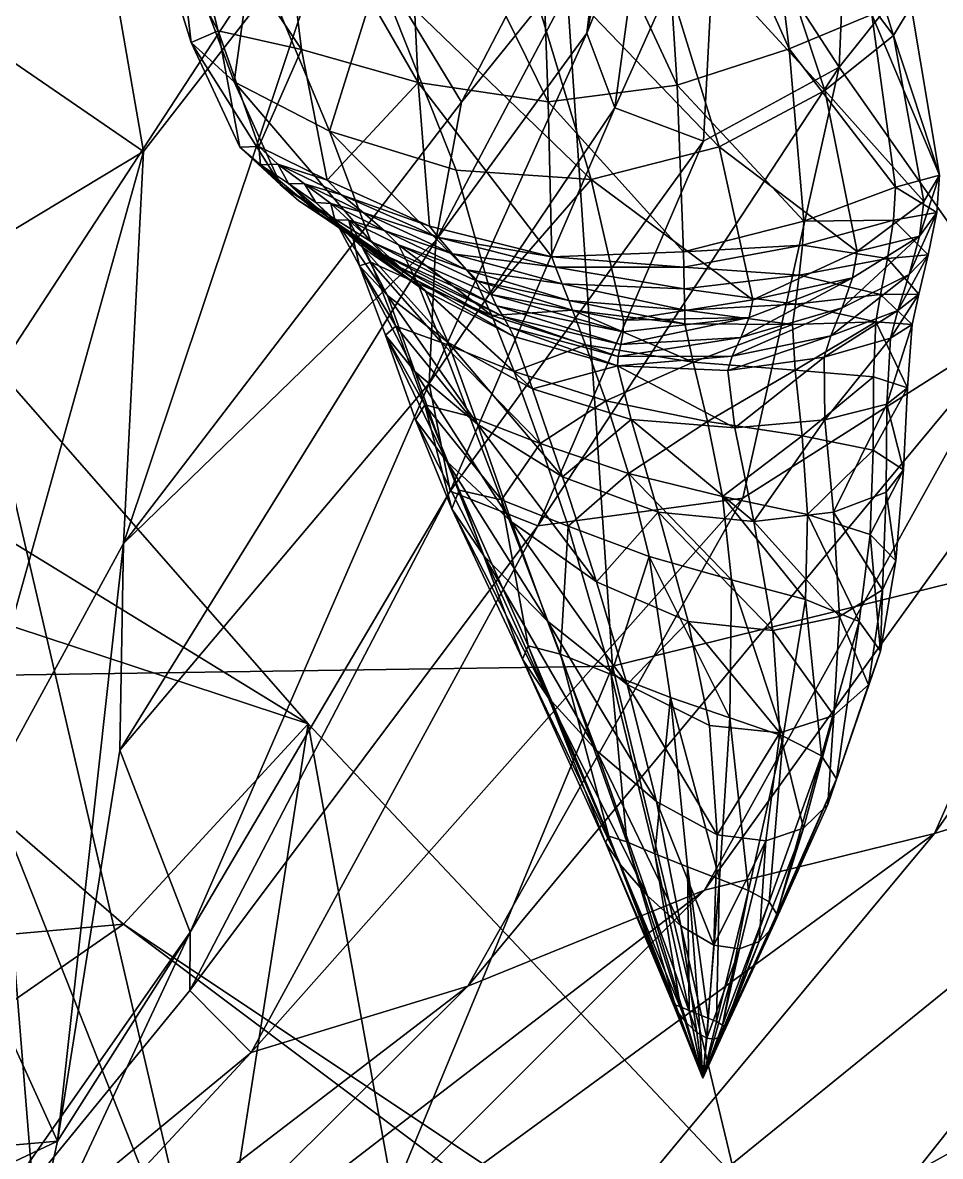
# Model space of a CAD drawing. Extents: x -0.66 to 0.66, y -2.3 to 3.93.
# Drawn here: x -0.4098 to -0.2976, y -0.1401 to -0.0014 of the extents above; entities that cross this region are included whole.
import ezdxf

# ---------------------------------------------------------------- set-up
doc = ezdxf.new("R2010")
doc.units = 0
doc.layers.add('PARASAUR$LWO', color=1, linetype='CONTINUOUS')

msp = doc.modelspace()

# ---------------------------------------------------------------- linework, layer by layer
at = {"layer": 'PARASAUR$LWO'}
for points in [[(-0.34688, 0.05696, 2.26482), (-0.41624, 0.07194, 2.16553), (-0.43738, -0.08158, 2.16284)], [(-0.23697, 0.06787, 2.37044), (-0.34688, 0.05696, 2.26482), (-0.23331, -0.05453, 2.43249)], [(-0.33768, -0.08015, 2.31473), (-0.34688, 0.05696, 2.26482), (-0.43738, -0.08158, 2.16284)], [(-0.33768, -0.08015, 2.31473), (-0.23331, -0.05453, 2.43249), (-0.34688, 0.05696, 2.26482)], [(-0.32089, 0.03525, 0.04125), (-0.31607, -0.00464, 0.03429), (-0.33241, 0.03191, 0.02408)], [(-0.31607, -0.00464, 0.03429), (-0.32089, 0.03525, 0.04125), (-0.30596, -0.00043, 0.05846)], [(-0.30994, -0.00687, 1.0595), (-0.30823, 0.03331, 1.056), (-0.27606, 0.03558, 1.10563)], [(-0.27606, 0.03558, 1.10563), (-0.28796, -0.03812, 1.13058), (-0.30994, -0.00687, 1.0595)], [(-0.43135, 0.00776, 0.72146), (-0.4038, 0.03337, 0.73694), (-0.39502, -0.01718, 0.84418)], [(-0.39502, -0.01718, 0.84418), (-0.4038, 0.03337, 0.73694), (-0.37113, 0.0136, 0.85646)], [(-0.30823, 0.03331, 1.056), (-0.30994, -0.00687, 1.0595), (-0.32485, 0.01608, 1.01638)], [(-0.33241, 0.03191, 0.02408), (-0.32978, -0.00909, 0.01697), (-0.34692, 0.02784, 0.01541)], [(-0.32978, -0.00909, 0.01697), (-0.33241, 0.03191, 0.02408), (-0.31607, -0.00464, 0.03429)], [(-0.31344, 0.02926, 0.11643), (-0.32229, 0.02248, 0.13748), (-0.3033, -0.00301, 0.11182)], [(-0.3033, -0.00301, 0.11182), (-0.30115, 0.0006, 0.08614), (-0.31344, 0.02926, 0.11643)], [(-0.34692, 0.02784, 0.01541), (-0.34556, -0.01109, 0.00976), (-0.36308, 0.02454, 0.019)], [(-0.34556, -0.01109, 0.00976), (-0.34692, 0.02784, 0.01541), (-0.32978, -0.00909, 0.01697)], [(-0.35615, -0.01114, 0.92266), (-0.37113, 0.0136, 0.85646), (-0.33675, 0.02622, 0.91174)], [(-0.35615, -0.01114, 0.92266), (-0.33675, 0.02622, 0.91174), (-0.33931, 0.00972, 0.94498)], [(-0.34083, -0.00272, 0.97297), (-0.33497, 0.02497, 0.96631), (-0.33376, 0.01489, 0.98886)], [(-0.34083, -0.00272, 0.97297), (-0.33931, 0.00972, 0.94498), (-0.33497, 0.02497, 0.96631)], [(-0.36308, 0.02454, 0.019), (-0.36145, -0.00874, 0.01478), (-0.37895, 0.02158, 0.03285)], [(-0.36145, -0.00874, 0.01478), (-0.36308, 0.02454, 0.019), (-0.34556, -0.01109, 0.00976)], [(-0.32229, 0.02248, 0.13748), (-0.33435, 0.01498, 0.15162), (-0.31169, -0.00974, 0.13352)], [(-0.31169, -0.00974, 0.13352), (-0.3033, -0.00301, 0.11182), (-0.32229, 0.02248, 0.13748)], [(-0.37895, 0.02158, 0.03285), (-0.37569, -0.00472, 0.02983), (-0.39117, 0.01843, 0.05312)], [(-0.37569, -0.00472, 0.02983), (-0.37895, 0.02158, 0.03285), (-0.36145, -0.00874, 0.01478)], [(-0.39117, 0.01843, 0.05312), (-0.38592, -0.00243, 0.05211), (-0.39499, 0.01473, 0.0791)], [(-0.38592, -0.00243, 0.05211), (-0.39117, 0.01843, 0.05312), (-0.37569, -0.00472, 0.02983)], [(-0.32655, -0.0159, 1.02094), (-0.33739, -0.01183, 0.99975), (-0.32485, 0.01608, 1.01638)], [(-0.33739, -0.01183, 0.99975), (-0.33376, 0.01489, 0.98886), (-0.32485, 0.01608, 1.01638)], [(-0.32655, -0.0159, 1.02094), (-0.32485, 0.01608, 1.01638), (-0.30994, -0.00687, 1.0595)], [(-0.3892, -0.00385, 0.07899), (-0.39499, 0.01473, 0.0791), (-0.38592, -0.00243, 0.05211)], [(-0.39078, 0.00975, 0.10448), (-0.39499, 0.01473, 0.0791), (-0.3892, -0.00385, 0.07899)], [(-0.33435, 0.01498, 0.15162), (-0.34919, 0.00898, 0.15598), (-0.32462, -0.01663, 0.14824)], [(-0.33739, -0.01183, 0.99975), (-0.34083, -0.00272, 0.97297), (-0.33376, 0.01489, 0.98886)], [(-0.32462, -0.01663, 0.14824), (-0.31169, -0.00974, 0.13352), (-0.33435, 0.01498, 0.15162)], [(-0.35615, -0.01114, 0.92266), (-0.39748, -0.06514, 0.91293), (-0.37113, 0.0136, 0.85646)], [(-0.39502, -0.01718, 0.84418), (-0.37113, 0.0136, 0.85646), (-0.39748, -0.06514, 0.91293)], [(-0.38396, -0.00867, 0.10555), (-0.39078, 0.00975, 0.10448), (-0.3892, -0.00385, 0.07899)], [(-0.38165, 0.00777, 0.12853), (-0.39078, 0.00975, 0.10448), (-0.38396, -0.00867, 0.10555)], [(-0.35926, -0.02808, 0.95427), (-0.33931, 0.00972, 0.94498), (-0.34083, -0.00272, 0.97297)], [(-0.35926, -0.02808, 0.95427), (-0.35615, -0.01114, 0.92266), (-0.33931, 0.00972, 0.94498)], [(-0.34919, 0.00898, 0.15598), (-0.36629, 0.00451, 0.14655), (-0.3403, -0.02059, 0.15309)], [(-0.3403, -0.02059, 0.15309), (-0.32462, -0.01663, 0.14824), (-0.34919, 0.00898, 0.15598)], [(-0.43835, -0.04329, 0.83996), (-0.43135, 0.00776, 0.72146), (-0.39502, -0.01718, 0.84418)], [(-0.37228, -0.01471, 0.12912), (-0.38165, 0.00777, 0.12853), (-0.38396, -0.00867, 0.10555)], [(-0.36629, 0.00451, 0.14655), (-0.38165, 0.00777, 0.12853), (-0.37228, -0.01471, 0.12912)], [(-0.35681, -0.01948, 0.14613), (-0.36629, 0.00451, 0.14655), (-0.37228, -0.01471, 0.12912)], [(-0.35681, -0.01948, 0.14613), (-0.3403, -0.02059, 0.15309), (-0.36629, 0.00451, 0.14655)], [(-0.25787, -0.08812, 1.29414), (-0.29828, -0.10058, 1.23521), (-0.2256, 0.00313, 1.23329)], [(-0.29828, -0.10058, 1.23521), (-0.26115, -0.01664, 1.18491), (-0.2256, 0.00313, 1.23329)], [(-0.45164, 0.00048, 1.93166), (-0.50325, -0.00838, 1.79163), (-0.37489, -0.08719, 1.7851)], [(-0.38676, -0.16321, 1.90249), (-0.45164, 0.00048, 1.93166), (-0.37489, -0.08719, 1.7851)], [(-0.41791, -0.02935, 2.00163), (-0.45164, 0.00048, 1.93166), (-0.38676, -0.16321, 1.90249)], [(-0.30115, 0.0006, 0.08614), (-0.29767, -0.02007, 0.08345), (-0.30596, -0.00043, 0.05846)], [(-0.30115, 0.0006, 0.08614), (-0.3033, -0.00301, 0.11182), (-0.29767, -0.02007, 0.08345)], [(-0.30596, -0.00043, 0.05846), (-0.30305, -0.02155, 0.0565), (-0.31607, -0.00464, 0.03429)], [(-0.30305, -0.02155, 0.0565), (-0.30596, -0.00043, 0.05846), (-0.29767, -0.02007, 0.08345)], [(-0.38325, -0.01665, 0.07854), (-0.3892, -0.00385, 0.07899), (-0.38592, -0.00243, 0.05211)], [(-0.38092, -0.01657, 0.0528), (-0.38592, -0.00243, 0.05211), (-0.37569, -0.00472, 0.02983)], [(-0.38092, -0.01657, 0.0528), (-0.38325, -0.01665, 0.07854), (-0.38592, -0.00243, 0.05211)], [(-0.36008, -0.04557, 0.98655), (-0.34083, -0.00272, 0.97297), (-0.33739, -0.01183, 0.99975)], [(-0.36008, -0.04557, 0.98655), (-0.35926, -0.02808, 0.95427), (-0.34083, -0.00272, 0.97297)], [(-0.38325, -0.01665, 0.07854), (-0.37823, -0.02129, 0.10447), (-0.3892, -0.00385, 0.07899)], [(-0.38396, -0.00867, 0.10555), (-0.3892, -0.00385, 0.07899), (-0.37823, -0.02129, 0.10447)], [(-0.3033, -0.00301, 0.11182), (-0.31169, -0.00974, 0.13352), (-0.29961, -0.0233, 0.10933)], [(-0.29961, -0.0233, 0.10933), (-0.29767, -0.02007, 0.08345), (-0.3033, -0.00301, 0.11182)], [(-0.37259, -0.02069, 0.03114), (-0.38092, -0.01657, 0.0528), (-0.37569, -0.00472, 0.02983)], [(-0.37259, -0.02069, 0.03114), (-0.37569, -0.00472, 0.02983), (-0.36145, -0.00874, 0.01478)], [(-0.31607, -0.00464, 0.03429), (-0.31428, -0.02569, 0.03292), (-0.32978, -0.00909, 0.01697)], [(-0.31428, -0.02569, 0.03292), (-0.31607, -0.00464, 0.03429), (-0.30305, -0.02155, 0.0565)], [(-0.32174, -0.05959, 1.08218), (-0.34679, -0.06298, 1.0424), (-0.30994, -0.00687, 1.0595)], [(-0.34679, -0.06298, 1.0424), (-0.32655, -0.0159, 1.02094), (-0.30994, -0.00687, 1.0595)], [(-0.32174, -0.05959, 1.08218), (-0.30994, -0.00687, 1.0595), (-0.28796, -0.03812, 1.13058)], [(-0.50325, -0.00838, 1.79163), (-0.4572, -0.06008, 1.71572), (-0.37489, -0.08719, 1.7851)], [(-0.37823, -0.02129, 0.10447), (-0.36724, -0.02819, 0.12744), (-0.38396, -0.00867, 0.10555)], [(-0.37228, -0.01471, 0.12912), (-0.38396, -0.00867, 0.10555), (-0.36724, -0.02819, 0.12744)], [(-0.36007, -0.02631, 0.01611), (-0.37259, -0.02069, 0.03114), (-0.36145, -0.00874, 0.01478)], [(-0.34556, -0.01109, 0.00976), (-0.34509, -0.03008, 0.01026), (-0.36145, -0.00874, 0.01478)], [(-0.36007, -0.02631, 0.01611), (-0.36145, -0.00874, 0.01478), (-0.34509, -0.03008, 0.01026)], [(-0.32978, -0.00909, 0.01697), (-0.329, -0.02945, 0.01635), (-0.34556, -0.01109, 0.00976)], [(-0.329, -0.02945, 0.01635), (-0.32978, -0.00909, 0.01697), (-0.31428, -0.02569, 0.03292)], [(-0.31169, -0.00974, 0.13352), (-0.32462, -0.01663, 0.14824), (-0.30773, -0.0294, 0.13129)], [(-0.30773, -0.0294, 0.13129), (-0.29961, -0.0233, 0.10933), (-0.31169, -0.00974, 0.13352)], [(-0.39748, -0.06514, 0.91293), (-0.35615, -0.01114, 0.92266), (-0.35926, -0.02808, 0.95427)], [(-0.35753, -0.05873, 1.01319), (-0.36008, -0.04557, 0.98655), (-0.33739, -0.01183, 0.99975)], [(-0.35753, -0.05873, 1.01319), (-0.33739, -0.01183, 0.99975), (-0.32655, -0.0159, 1.02094)], [(-0.34509, -0.03008, 0.01026), (-0.34556, -0.01109, 0.00976), (-0.329, -0.02945, 0.01635)], [(-0.36724, -0.02819, 0.12744), (-0.35251, -0.03467, 0.14402), (-0.37228, -0.01471, 0.12912)], [(-0.35681, -0.01948, 0.14613), (-0.37228, -0.01471, 0.12912), (-0.35251, -0.03467, 0.14402)], [(-0.38325, -0.01665, 0.07854), (-0.38092, -0.01657, 0.0528), (-0.38072, -0.01882, 0.0775)], [(-0.38092, -0.01657, 0.0528), (-0.37259, -0.02069, 0.03114), (-0.37859, -0.01873, 0.05238)], [(-0.37859, -0.01873, 0.05238), (-0.38072, -0.01882, 0.0775), (-0.38092, -0.01657, 0.0528)], [(-0.34679, -0.06298, 1.0424), (-0.35753, -0.05873, 1.01319), (-0.32655, -0.0159, 1.02094)], [(-0.32462, -0.01663, 0.14824), (-0.3403, -0.02059, 0.15309), (-0.32052, -0.03533, 0.14626)], [(-0.29828, -0.10058, 1.23521), (-0.32641, -0.10752, 1.17044), (-0.26115, -0.01664, 1.18491)], [(-0.32641, -0.10752, 1.17044), (-0.28796, -0.03812, 1.13058), (-0.26115, -0.01664, 1.18491)], [(-0.32052, -0.03533, 0.14626), (-0.30773, -0.0294, 0.13129), (-0.32462, -0.01663, 0.14824)], [(-0.43835, -0.04329, 0.83996), (-0.39502, -0.01718, 0.84418), (-0.42001, -0.10648, 0.90902)], [(-0.39748, -0.06514, 0.91293), (-0.42001, -0.10648, 0.90902), (-0.39502, -0.01718, 0.84418)], [(-0.38072, -0.01882, 0.0775), (-0.37602, -0.02322, 0.10286), (-0.38325, -0.01665, 0.07854)], [(-0.37823, -0.02129, 0.10447), (-0.38325, -0.01665, 0.07854), (-0.37602, -0.02322, 0.10286)], [(-0.38072, -0.01882, 0.0775), (-0.37859, -0.01873, 0.05238), (-0.37731, -0.02111, 0.07584)], [(-0.37731, -0.02111, 0.07584), (-0.37313, -0.02514, 0.10035), (-0.38072, -0.01882, 0.0775)], [(-0.37602, -0.02322, 0.10286), (-0.38072, -0.01882, 0.0775), (-0.37313, -0.02514, 0.10035)], [(-0.37859, -0.01873, 0.05238), (-0.3708, -0.02247, 0.03114), (-0.37533, -0.02115, 0.05154)], [(-0.3708, -0.02247, 0.03114), (-0.37859, -0.01873, 0.05238), (-0.37259, -0.02069, 0.03114)], [(-0.37533, -0.02115, 0.05154), (-0.37731, -0.02111, 0.07584), (-0.37859, -0.01873, 0.05238)], [(-0.37259, -0.02069, 0.03114), (-0.36007, -0.02631, 0.01611), (-0.3708, -0.02247, 0.03114)], [(-0.3403, -0.02059, 0.15309), (-0.35681, -0.01948, 0.14613), (-0.35251, -0.03467, 0.14402)], [(-0.33632, -0.0378, 0.15105), (-0.3403, -0.02059, 0.15309), (-0.35251, -0.03467, 0.14402)], [(-0.33632, -0.0378, 0.15105), (-0.32052, -0.03533, 0.14626), (-0.3403, -0.02059, 0.15309)], [(-0.29767, -0.02007, 0.08345), (-0.29802, -0.02465, 0.08305), (-0.30305, -0.02155, 0.0565)], [(-0.29802, -0.02465, 0.08305), (-0.29767, -0.02007, 0.08345), (-0.30011, -0.02753, 0.10831)], [(-0.29767, -0.02007, 0.08345), (-0.29961, -0.0233, 0.10933), (-0.30011, -0.02753, 0.10831)], [(-0.37602, -0.02322, 0.10286), (-0.36573, -0.02979, 0.12547), (-0.37823, -0.02129, 0.10447)], [(-0.36724, -0.02819, 0.12744), (-0.37823, -0.02129, 0.10447), (-0.36573, -0.02979, 0.12547)], [(-0.37731, -0.02111, 0.07584), (-0.37533, -0.02115, 0.05154), (-0.37397, -0.02341, 0.07414)], [(-0.37397, -0.02341, 0.07414), (-0.37031, -0.02704, 0.09778), (-0.37731, -0.02111, 0.07584)], [(-0.37313, -0.02514, 0.10035), (-0.37731, -0.02111, 0.07584), (-0.37031, -0.02704, 0.09778)], [(-0.37533, -0.02115, 0.05154), (-0.36818, -0.02465, 0.03102), (-0.37212, -0.02355, 0.05067)], [(-0.37212, -0.02355, 0.05067), (-0.37397, -0.02341, 0.07414), (-0.37533, -0.02115, 0.05154)], [(-0.36818, -0.02465, 0.03102), (-0.37533, -0.02115, 0.05154), (-0.3708, -0.02247, 0.03114)], [(-0.30305, -0.02155, 0.0565), (-0.30329, -0.02558, 0.05661), (-0.31428, -0.02569, 0.03292)], [(-0.30329, -0.02558, 0.05661), (-0.30305, -0.02155, 0.0565), (-0.29802, -0.02465, 0.08305)], [(-0.37313, -0.02514, 0.10035), (-0.36381, -0.0313, 0.12228), (-0.37602, -0.02322, 0.10286)], [(-0.36573, -0.02979, 0.12547), (-0.37602, -0.02322, 0.10286), (-0.36381, -0.0313, 0.12228)], [(-0.37397, -0.02341, 0.07414), (-0.37212, -0.02355, 0.05067), (-0.37162, -0.02553, 0.07298)], [(-0.37162, -0.02553, 0.07298), (-0.36827, -0.02888, 0.09603), (-0.37397, -0.02341, 0.07414)], [(-0.37031, -0.02704, 0.09778), (-0.37397, -0.02341, 0.07414), (-0.36827, -0.02888, 0.09603)], [(-0.37212, -0.02355, 0.05067), (-0.36558, -0.02685, 0.0309), (-0.36992, -0.0256, 0.05016)], [(-0.36558, -0.02685, 0.0309), (-0.37212, -0.02355, 0.05067), (-0.36818, -0.02465, 0.03102)], [(-0.36992, -0.0256, 0.05016), (-0.37162, -0.02553, 0.07298), (-0.37212, -0.02355, 0.05067)], [(-0.3708, -0.02247, 0.03114), (-0.35897, -0.02771, 0.01638), (-0.36818, -0.02465, 0.03102)], [(-0.35897, -0.02771, 0.01638), (-0.3708, -0.02247, 0.03114), (-0.36007, -0.02631, 0.01611)], [(-0.29961, -0.0233, 0.10933), (-0.30773, -0.0294, 0.13129), (-0.30011, -0.02753, 0.10831)], [(-0.36818, -0.02465, 0.03102), (-0.35724, -0.02972, 0.01683), (-0.36558, -0.02685, 0.0309)], [(-0.35724, -0.02972, 0.01683), (-0.36818, -0.02465, 0.03102), (-0.35897, -0.02771, 0.01638)], [(-0.29802, -0.02465, 0.08305), (-0.29905, -0.02981, 0.08254), (-0.30329, -0.02558, 0.05661)], [(-0.29905, -0.02981, 0.08254), (-0.29802, -0.02465, 0.08305), (-0.30138, -0.03223, 0.10691)], [(-0.29802, -0.02465, 0.08305), (-0.30011, -0.02753, 0.10831), (-0.30138, -0.03223, 0.10691)], [(-0.37031, -0.02704, 0.09778), (-0.36193, -0.03278, 0.11904), (-0.37313, -0.02514, 0.10035)], [(-0.36381, -0.0313, 0.12228), (-0.37313, -0.02514, 0.10035), (-0.36193, -0.03278, 0.11904)], [(-0.37162, -0.02553, 0.07298), (-0.36992, -0.0256, 0.05016), (-0.36863, -0.03115, 0.0722)], [(-0.36863, -0.03115, 0.0722), (-0.36521, -0.03481, 0.09333), (-0.37162, -0.02553, 0.07298)], [(-0.36827, -0.02888, 0.09603), (-0.37162, -0.02553, 0.07298), (-0.36521, -0.03481, 0.09333)], [(-0.36385, -0.02859, 0.03089), (-0.36992, -0.0256, 0.05016), (-0.36558, -0.02685, 0.0309)], [(-0.36721, -0.03072, 0.05097), (-0.36992, -0.0256, 0.05016), (-0.36147, -0.03331, 0.03286)], [(-0.36992, -0.0256, 0.05016), (-0.36385, -0.02859, 0.03089), (-0.36147, -0.03331, 0.03286)], [(-0.36721, -0.03072, 0.05097), (-0.36863, -0.03115, 0.0722), (-0.36992, -0.0256, 0.05016)], [(-0.36007, -0.02631, 0.01611), (-0.34509, -0.03008, 0.01026), (-0.35897, -0.02771, 0.01638)], [(-0.31428, -0.02569, 0.03292), (-0.31442, -0.02863, 0.03329), (-0.329, -0.02945, 0.01635)], [(-0.31442, -0.02863, 0.03329), (-0.31428, -0.02569, 0.03292), (-0.30329, -0.02558, 0.05661)], [(-0.30329, -0.02558, 0.05661), (-0.30403, -0.03026, 0.05678), (-0.31442, -0.02863, 0.03329)], [(-0.30403, -0.03026, 0.05678), (-0.30329, -0.02558, 0.05661), (-0.29905, -0.02981, 0.08254)], [(-0.36827, -0.02888, 0.09603), (-0.36056, -0.03428, 0.11689), (-0.37031, -0.02704, 0.09778)], [(-0.36193, -0.03278, 0.11904), (-0.37031, -0.02704, 0.09778), (-0.36056, -0.03428, 0.11689)], [(-0.36558, -0.02685, 0.0309), (-0.35552, -0.03167, 0.01728), (-0.36385, -0.02859, 0.03089)], [(-0.35552, -0.03167, 0.01728), (-0.36558, -0.02685, 0.0309), (-0.35724, -0.02972, 0.01683)], [(-0.35897, -0.02771, 0.01638), (-0.34464, -0.03134, 0.01065), (-0.35724, -0.02972, 0.01683)], [(-0.34464, -0.03134, 0.01065), (-0.35897, -0.02771, 0.01638), (-0.34509, -0.03008, 0.01026)], [(-0.30138, -0.03223, 0.10691), (-0.30011, -0.02753, 0.10831), (-0.3096, -0.03631, 0.12737)], [(-0.30011, -0.02753, 0.10831), (-0.3083, -0.03265, 0.12971), (-0.3096, -0.03631, 0.12737)], [(-0.3083, -0.03265, 0.12971), (-0.30011, -0.02753, 0.10831), (-0.30773, -0.0294, 0.13129)], [(-0.39793, -0.0904, 0.95562), (-0.35926, -0.02808, 0.95427), (-0.36008, -0.04557, 0.98655)], [(-0.39793, -0.0904, 0.95562), (-0.39748, -0.06514, 0.91293), (-0.35926, -0.02808, 0.95427)], [(-0.36521, -0.03481, 0.09333), (-0.35779, -0.04054, 0.11248), (-0.36827, -0.02888, 0.09603)], [(-0.36056, -0.03428, 0.11689), (-0.36827, -0.02888, 0.09603), (-0.35779, -0.04054, 0.11248)], [(-0.36573, -0.02979, 0.12547), (-0.35184, -0.03604, 0.14187), (-0.36724, -0.02819, 0.12744)], [(-0.35251, -0.03467, 0.14402), (-0.36724, -0.02819, 0.12744), (-0.35184, -0.03604, 0.14187)], [(-0.35443, -0.03297, 0.01759), (-0.36385, -0.02859, 0.03089), (-0.35552, -0.03167, 0.01728)], [(-0.36147, -0.03331, 0.03286), (-0.36385, -0.02859, 0.03089), (-0.35243, -0.03726, 0.02025)], [(-0.36385, -0.02859, 0.03089), (-0.35443, -0.03297, 0.01759), (-0.35243, -0.03726, 0.02025)], [(-0.32895, -0.03132, 0.01679), (-0.329, -0.02945, 0.01635), (-0.31442, -0.02863, 0.03329)], [(-0.31442, -0.02863, 0.03329), (-0.31483, -0.03232, 0.03389), (-0.32895, -0.03132, 0.01679)], [(-0.31483, -0.03232, 0.03389), (-0.31442, -0.02863, 0.03329), (-0.30403, -0.03026, 0.05678)], [(-0.42939, -0.07213, 2.0755), (-0.41791, -0.02935, 2.00163), (-0.40128, -0.23373, 2.00417)], [(-0.40128, -0.23373, 2.00417), (-0.41791, -0.02935, 2.00163), (-0.38676, -0.16321, 1.90249)], [(-0.36381, -0.0313, 0.12228), (-0.35106, -0.03738, 0.1383), (-0.36573, -0.02979, 0.12547)], [(-0.35184, -0.03604, 0.14187), (-0.36573, -0.02979, 0.12547), (-0.35106, -0.03738, 0.1383)], [(-0.35724, -0.02972, 0.01683), (-0.34383, -0.03338, 0.01139), (-0.35552, -0.03167, 0.01728)], [(-0.34383, -0.03338, 0.01139), (-0.35724, -0.02972, 0.01683), (-0.34464, -0.03134, 0.01065)], [(-0.329, -0.02945, 0.01635), (-0.32895, -0.03132, 0.01679), (-0.34509, -0.03008, 0.01026)], [(-0.34464, -0.03134, 0.01065), (-0.34509, -0.03008, 0.01026), (-0.32895, -0.03132, 0.01679)], [(-0.30773, -0.0294, 0.13129), (-0.32052, -0.03533, 0.14626), (-0.3083, -0.03265, 0.12971)], [(-0.30403, -0.03026, 0.05678), (-0.30488, -0.03469, 0.05694), (-0.31483, -0.03232, 0.03389)], [(-0.30488, -0.03469, 0.05694), (-0.30403, -0.03026, 0.05678), (-0.30022, -0.03464, 0.08201)], [(-0.29905, -0.02981, 0.08254), (-0.30022, -0.03464, 0.08201), (-0.30403, -0.03026, 0.05678)], [(-0.30022, -0.03464, 0.08201), (-0.29905, -0.02981, 0.08254), (-0.30277, -0.03664, 0.10547)], [(-0.29905, -0.02981, 0.08254), (-0.30138, -0.03223, 0.10691), (-0.30277, -0.03664, 0.10547)], [(-0.36863, -0.03115, 0.0722), (-0.36721, -0.03072, 0.05097), (-0.36418, -0.03854, 0.05279)], [(-0.36544, -0.03964, 0.07177), (-0.36863, -0.03115, 0.0722), (-0.36418, -0.03854, 0.05279)], [(-0.36544, -0.03964, 0.07177), (-0.36183, -0.04408, 0.0902), (-0.36863, -0.03115, 0.0722)], [(-0.36521, -0.03481, 0.09333), (-0.36863, -0.03115, 0.0722), (-0.36183, -0.04408, 0.0902)], [(-0.36418, -0.03854, 0.05279), (-0.36721, -0.03072, 0.05097), (-0.35858, -0.04054, 0.03636)], [(-0.36721, -0.03072, 0.05097), (-0.36147, -0.03331, 0.03286), (-0.35858, -0.04054, 0.03636)], [(-0.36193, -0.03278, 0.11904), (-0.35031, -0.03865, 0.13465), (-0.36381, -0.0313, 0.12228)], [(-0.35106, -0.03738, 0.1383), (-0.36381, -0.0313, 0.12228), (-0.35031, -0.03865, 0.13465)], [(-0.35552, -0.03167, 0.01728), (-0.34303, -0.0354, 0.01216), (-0.35443, -0.03297, 0.01759)], [(-0.34303, -0.0354, 0.01216), (-0.35552, -0.03167, 0.01728), (-0.34383, -0.03338, 0.01139)], [(-0.32895, -0.03132, 0.01679), (-0.32889, -0.03399, 0.01756), (-0.34464, -0.03134, 0.01065)], [(-0.34383, -0.03338, 0.01139), (-0.34464, -0.03134, 0.01065), (-0.32889, -0.03399, 0.01756)], [(-0.32889, -0.03399, 0.01756), (-0.32895, -0.03132, 0.01679), (-0.31483, -0.03232, 0.03389)], [(-0.36056, -0.03428, 0.11689), (-0.34972, -0.03981, 0.13228), (-0.36193, -0.03278, 0.11904)], [(-0.35031, -0.03865, 0.13465), (-0.36193, -0.03278, 0.11904), (-0.34972, -0.03981, 0.13228)], [(-0.34256, -0.03659, 0.01264), (-0.35443, -0.03297, 0.01759), (-0.34303, -0.0354, 0.01216)], [(-0.35443, -0.03297, 0.01759), (-0.34256, -0.03659, 0.01264), (-0.35243, -0.03726, 0.02025)], [(-0.31483, -0.03232, 0.03389), (-0.3153, -0.03585, 0.03449), (-0.32889, -0.03399, 0.01756)], [(-0.3096, -0.03631, 0.12737), (-0.3083, -0.03265, 0.12971), (-0.32198, -0.03994, 0.14114)], [(-0.3083, -0.03265, 0.12971), (-0.32097, -0.03749, 0.14426), (-0.32198, -0.03994, 0.14114)], [(-0.32097, -0.03749, 0.14426), (-0.3083, -0.03265, 0.12971), (-0.32052, -0.03533, 0.14626)], [(-0.3153, -0.03585, 0.03449), (-0.31483, -0.03232, 0.03389), (-0.30488, -0.03469, 0.05694)], [(-0.30277, -0.03664, 0.10547), (-0.30138, -0.03223, 0.10691), (-0.31098, -0.03972, 0.12498)], [(-0.30138, -0.03223, 0.10691), (-0.3096, -0.03631, 0.12737), (-0.31098, -0.03972, 0.12498)], [(-0.35858, -0.04054, 0.03636), (-0.36147, -0.03331, 0.03286), (-0.3497, -0.04408, 0.02484)], [(-0.36147, -0.03331, 0.03286), (-0.35243, -0.03726, 0.02025), (-0.3497, -0.04408, 0.02484)], [(-0.35779, -0.04054, 0.11248), (-0.34747, -0.04621, 0.12664), (-0.36056, -0.03428, 0.11689)], [(-0.34972, -0.03981, 0.13228), (-0.36056, -0.03428, 0.11689), (-0.34747, -0.04621, 0.12664)], [(-0.32889, -0.03399, 0.01756), (-0.32884, -0.0366, 0.01836), (-0.34383, -0.03338, 0.01139)], [(-0.34303, -0.0354, 0.01216), (-0.34383, -0.03338, 0.01139), (-0.32884, -0.0366, 0.01836)], [(-0.32884, -0.0366, 0.01836), (-0.32889, -0.03399, 0.01756), (-0.3153, -0.03585, 0.03449)], [(-0.30022, -0.03464, 0.08201), (-0.301, -0.03836, 0.08156), (-0.30488, -0.03469, 0.05694)], [(-0.301, -0.03836, 0.08156), (-0.30022, -0.03464, 0.08201), (-0.30365, -0.04003, 0.10434)], [(-0.30022, -0.03464, 0.08201), (-0.30277, -0.03664, 0.10547), (-0.30365, -0.04003, 0.10434)], [(-0.36183, -0.04408, 0.0902), (-0.35419, -0.05053, 0.10659), (-0.36521, -0.03481, 0.09333)], [(-0.35779, -0.04054, 0.11248), (-0.36521, -0.03481, 0.09333), (-0.35419, -0.05053, 0.10659)], [(-0.35184, -0.03604, 0.14187), (-0.33636, -0.03923, 0.14888), (-0.35251, -0.03467, 0.14402)], [(-0.33632, -0.0378, 0.15105), (-0.35251, -0.03467, 0.14402), (-0.33636, -0.03923, 0.14888)], [(-0.35106, -0.03738, 0.1383), (-0.33665, -0.04079, 0.1453), (-0.35184, -0.03604, 0.14187)], [(-0.33636, -0.03923, 0.14888), (-0.35184, -0.03604, 0.14187), (-0.33665, -0.04079, 0.1453)], [(-0.32884, -0.0366, 0.01836), (-0.32883, -0.03827, 0.01887), (-0.34303, -0.0354, 0.01216)], [(-0.34256, -0.03659, 0.01264), (-0.34303, -0.0354, 0.01216), (-0.32883, -0.03827, 0.01887)], [(-0.32052, -0.03533, 0.14626), (-0.33632, -0.0378, 0.15105), (-0.32097, -0.03749, 0.14426)], [(-0.3153, -0.03585, 0.03449), (-0.31564, -0.03835, 0.03488), (-0.32884, -0.0366, 0.01836)], [(-0.31564, -0.03835, 0.03488), (-0.3153, -0.03585, 0.03449), (-0.30547, -0.03801, 0.05701)], [(-0.30488, -0.03469, 0.05694), (-0.30547, -0.03801, 0.05701), (-0.3153, -0.03585, 0.03449)], [(-0.30547, -0.03801, 0.05701), (-0.30488, -0.03469, 0.05694), (-0.301, -0.03836, 0.08156)], [(-0.34097, -0.04082, 0.01566), (-0.35243, -0.03726, 0.02025), (-0.34256, -0.03659, 0.01264)], [(-0.35243, -0.03726, 0.02025), (-0.34097, -0.04082, 0.01566), (-0.3497, -0.04408, 0.02484)], [(-0.35031, -0.03865, 0.13465), (-0.33696, -0.04226, 0.14164), (-0.35106, -0.03738, 0.1383)], [(-0.33665, -0.04079, 0.1453), (-0.35106, -0.03738, 0.1383), (-0.33696, -0.04226, 0.14164)], [(-0.34097, -0.04082, 0.01566), (-0.34256, -0.03659, 0.01264), (-0.32782, -0.04293, 0.02184)], [(-0.34256, -0.03659, 0.01264), (-0.32883, -0.03827, 0.01887), (-0.32782, -0.04293, 0.02184)], [(-0.32883, -0.03827, 0.01887), (-0.32884, -0.0366, 0.01836), (-0.31564, -0.03835, 0.03488)], [(-0.31098, -0.03972, 0.12498), (-0.3096, -0.03631, 0.12737), (-0.32302, -0.04222, 0.13794)], [(-0.3096, -0.03631, 0.12737), (-0.32198, -0.03994, 0.14114), (-0.32302, -0.04222, 0.13794)], [(-0.30365, -0.04003, 0.10434), (-0.30277, -0.03664, 0.10547), (-0.31179, -0.04233, 0.12322)], [(-0.30277, -0.03664, 0.10547), (-0.31098, -0.03972, 0.12498), (-0.31179, -0.04233, 0.12322)], [(-0.36544, -0.03964, 0.07177), (-0.36418, -0.03854, 0.05279), (-0.36064, -0.04817, 0.05409)], [(-0.36064, -0.04817, 0.05409), (-0.36418, -0.03854, 0.05279), (-0.35517, -0.04957, 0.03962)], [(-0.36418, -0.03854, 0.05279), (-0.35858, -0.04054, 0.03636), (-0.35517, -0.04957, 0.03962)], [(-0.32641, -0.10752, 1.17044), (-0.35536, -0.11929, 1.11324), (-0.28796, -0.03812, 1.13058)], [(-0.35536, -0.11929, 1.11324), (-0.32174, -0.05959, 1.08218), (-0.28796, -0.03812, 1.13058)], [(-0.34972, -0.03981, 0.13228), (-0.33705, -0.04341, 0.13922), (-0.35031, -0.03865, 0.13465)], [(-0.33696, -0.04226, 0.14164), (-0.35031, -0.03865, 0.13465), (-0.33705, -0.04341, 0.13922)], [(-0.32198, -0.03994, 0.14114), (-0.32097, -0.03749, 0.14426), (-0.33665, -0.04079, 0.1453)], [(-0.32097, -0.03749, 0.14426), (-0.33636, -0.03923, 0.14888), (-0.33665, -0.04079, 0.1453)], [(-0.33636, -0.03923, 0.14888), (-0.32097, -0.03749, 0.14426), (-0.33632, -0.0378, 0.15105)], [(-0.32883, -0.03827, 0.01887), (-0.31564, -0.03835, 0.03488), (-0.32782, -0.04293, 0.02184)], [(-0.31532, -0.04394, 0.03732), (-0.32782, -0.04293, 0.02184), (-0.31564, -0.03835, 0.03488)], [(-0.31564, -0.03835, 0.03488), (-0.30547, -0.03801, 0.05701), (-0.31532, -0.04394, 0.03732)], [(-0.30576, -0.04473, 0.05839), (-0.31532, -0.04394, 0.03732), (-0.30547, -0.03801, 0.05701)], [(-0.30576, -0.04473, 0.05839), (-0.30547, -0.03801, 0.05701), (-0.30161, -0.04608, 0.08128)], [(-0.30547, -0.03801, 0.05701), (-0.301, -0.03836, 0.08156), (-0.30161, -0.04608, 0.08128)], [(-0.30365, -0.04003, 0.10434), (-0.30411, -0.04809, 0.10194), (-0.301, -0.03836, 0.08156)], [(-0.30161, -0.04608, 0.08128), (-0.301, -0.03836, 0.08156), (-0.30411, -0.04809, 0.10194)], [(-0.36176, -0.04999, 0.07047), (-0.36544, -0.03964, 0.07177), (-0.36064, -0.04817, 0.05409)], [(-0.36176, -0.04999, 0.07047), (-0.35794, -0.0551, 0.0856), (-0.36544, -0.03964, 0.07177)], [(-0.36183, -0.04408, 0.0902), (-0.36544, -0.03964, 0.07177), (-0.35794, -0.0551, 0.0856)], [(-0.33705, -0.04341, 0.13922), (-0.34972, -0.03981, 0.13228), (-0.34747, -0.04621, 0.12664)], [(-0.32302, -0.04222, 0.13794), (-0.32198, -0.03994, 0.14114), (-0.33696, -0.04226, 0.14164)], [(-0.32198, -0.03994, 0.14114), (-0.33665, -0.04079, 0.1453), (-0.33696, -0.04226, 0.14164)], [(-0.31179, -0.04233, 0.12322), (-0.31098, -0.03972, 0.12498), (-0.32358, -0.04395, 0.1357)], [(-0.31098, -0.03972, 0.12498), (-0.32302, -0.04222, 0.13794), (-0.32358, -0.04395, 0.1357)], [(-0.31179, -0.04233, 0.12322), (-0.31169, -0.05, 0.1189), (-0.30365, -0.04003, 0.10434)], [(-0.30411, -0.04809, 0.10194), (-0.30365, -0.04003, 0.10434), (-0.31169, -0.05, 0.1189)], [(-0.35517, -0.04957, 0.03962), (-0.35858, -0.04054, 0.03636), (-0.3465, -0.05288, 0.02951)], [(-0.35858, -0.04054, 0.03636), (-0.3497, -0.04408, 0.02484), (-0.3465, -0.05288, 0.02951)], [(-0.35419, -0.05053, 0.10659), (-0.3438, -0.05699, 0.11866), (-0.35779, -0.04054, 0.11248)], [(-0.34747, -0.04621, 0.12664), (-0.35779, -0.04054, 0.11248), (-0.3438, -0.05699, 0.11866)], [(-0.33849, -0.04769, 0.02085), (-0.3497, -0.04408, 0.02484), (-0.34097, -0.04082, 0.01566)], [(-0.34097, -0.04082, 0.01566), (-0.32782, -0.04293, 0.02184), (-0.33849, -0.04769, 0.02085)], [(-0.32605, -0.05021, 0.02696), (-0.33849, -0.04769, 0.02085), (-0.32782, -0.04293, 0.02184)], [(-0.32358, -0.04395, 0.1357), (-0.32302, -0.04222, 0.13794), (-0.33705, -0.04341, 0.13922)], [(-0.32302, -0.04222, 0.13794), (-0.33696, -0.04226, 0.14164), (-0.33705, -0.04341, 0.13922)], [(-0.32782, -0.04293, 0.02184), (-0.31532, -0.04394, 0.03732), (-0.32605, -0.05021, 0.02696)], [(-0.32358, -0.04395, 0.1357), (-0.3227, -0.05097, 0.13), (-0.31179, -0.04233, 0.12322)], [(-0.31169, -0.05, 0.1189), (-0.31179, -0.04233, 0.12322), (-0.3227, -0.05097, 0.13)], [(-0.35794, -0.0551, 0.0856), (-0.35003, -0.06248, 0.09867), (-0.36183, -0.04408, 0.0902)], [(-0.35419, -0.05053, 0.10659), (-0.36183, -0.04408, 0.0902), (-0.35003, -0.06248, 0.09867)], [(-0.3497, -0.04408, 0.02484), (-0.33849, -0.04769, 0.02085), (-0.3465, -0.05288, 0.02951)], [(-0.3354, -0.04998, 0.13306), (-0.33705, -0.04341, 0.13922), (-0.34747, -0.04621, 0.12664)], [(-0.3354, -0.04998, 0.13306), (-0.3227, -0.05097, 0.13), (-0.33705, -0.04341, 0.13922)], [(-0.3227, -0.05097, 0.13), (-0.32358, -0.04395, 0.1357), (-0.33705, -0.04341, 0.13922)], [(-0.31448, -0.05195, 0.04155), (-0.32605, -0.05021, 0.02696), (-0.31532, -0.04394, 0.03732)], [(-0.31532, -0.04394, 0.03732), (-0.30576, -0.04473, 0.05839), (-0.31448, -0.05195, 0.04155)], [(-0.38933, -0.11268, 0.99428), (-0.39793, -0.0904, 0.95562), (-0.36008, -0.04557, 0.98655)], [(-0.38933, -0.11268, 0.99428), (-0.36008, -0.04557, 0.98655), (-0.35753, -0.05873, 1.01319)], [(-0.30578, -0.05372, 0.06088), (-0.31448, -0.05195, 0.04155), (-0.30576, -0.04473, 0.05839)], [(-0.30576, -0.04473, 0.05839), (-0.30161, -0.04608, 0.08128), (-0.30578, -0.05372, 0.06088)], [(-0.3354, -0.04998, 0.13306), (-0.34747, -0.04621, 0.12664), (-0.3438, -0.05699, 0.11866)], [(-0.30209, -0.05611, 0.08112), (-0.30578, -0.05372, 0.06088), (-0.30161, -0.04608, 0.08128)], [(-0.30209, -0.05611, 0.08112), (-0.30161, -0.04608, 0.08128), (-0.30411, -0.04809, 0.10194)], [(-0.36176, -0.04999, 0.07047), (-0.36064, -0.04817, 0.05409), (-0.35733, -0.06087, 0.06695)], [(-0.35642, -0.05862, 0.05325), (-0.36064, -0.04817, 0.05409), (-0.35124, -0.0598, 0.04098)], [(-0.36064, -0.04817, 0.05409), (-0.35517, -0.04957, 0.03962), (-0.35124, -0.0598, 0.04098)], [(-0.35642, -0.05862, 0.05325), (-0.35733, -0.06087, 0.06695), (-0.36064, -0.04817, 0.05409)], [(-0.3357, -0.05657, 0.02619), (-0.3465, -0.05288, 0.02951), (-0.33849, -0.04769, 0.02085)], [(-0.33849, -0.04769, 0.02085), (-0.32605, -0.05021, 0.02696), (-0.3357, -0.05657, 0.02619)], [(-0.31169, -0.05, 0.1189), (-0.31066, -0.06129, 0.11271), (-0.30411, -0.04809, 0.10194)], [(-0.30418, -0.05886, 0.09868), (-0.30411, -0.04809, 0.10194), (-0.31066, -0.06129, 0.11271)], [(-0.30418, -0.05886, 0.09868), (-0.30209, -0.05611, 0.08112), (-0.30411, -0.04809, 0.10194)], [(-0.35517, -0.04957, 0.03962), (-0.3465, -0.05288, 0.02951), (-0.35124, -0.0598, 0.04098)], [(-0.35733, -0.06087, 0.06695), (-0.35335, -0.06668, 0.07864), (-0.36176, -0.04999, 0.07047)], [(-0.35794, -0.0551, 0.0856), (-0.36176, -0.04999, 0.07047), (-0.35335, -0.06668, 0.07864)], [(-0.35003, -0.06248, 0.09867), (-0.33964, -0.06982, 0.10809), (-0.35419, -0.05053, 0.10659)], [(-0.3438, -0.05699, 0.11866), (-0.35419, -0.05053, 0.10659), (-0.33964, -0.06982, 0.10809)], [(-0.33207, -0.0613, 0.12409), (-0.3354, -0.04998, 0.13306), (-0.3438, -0.05699, 0.11866)], [(-0.32423, -0.05936, 0.03204), (-0.3357, -0.05657, 0.02619), (-0.32605, -0.05021, 0.02696)], [(-0.33207, -0.0613, 0.12409), (-0.32037, -0.06244, 0.1217), (-0.3354, -0.04998, 0.13306)], [(-0.32037, -0.06244, 0.1217), (-0.3227, -0.05097, 0.13), (-0.3354, -0.04998, 0.13306)], [(-0.32605, -0.05021, 0.02696), (-0.31448, -0.05195, 0.04155), (-0.32423, -0.05936, 0.03204)], [(-0.3227, -0.05097, 0.13), (-0.32037, -0.06244, 0.1217), (-0.31169, -0.05, 0.1189)], [(-0.31066, -0.06129, 0.11271), (-0.31169, -0.05, 0.1189), (-0.32037, -0.06244, 0.1217)], [(-0.31383, -0.06159, 0.04538), (-0.32423, -0.05936, 0.03204), (-0.31448, -0.05195, 0.04155)], [(-0.31448, -0.05195, 0.04155), (-0.30578, -0.05372, 0.06088), (-0.31383, -0.06159, 0.04538)], [(-0.34309, -0.06302, 0.03236), (-0.35124, -0.0598, 0.04098), (-0.3465, -0.05288, 0.02951)], [(-0.3465, -0.05288, 0.02951), (-0.3357, -0.05657, 0.02619), (-0.34309, -0.06302, 0.03236)], [(-0.30616, -0.06403, 0.0625), (-0.31383, -0.06159, 0.04538), (-0.30578, -0.05372, 0.06088)], [(-0.30578, -0.05372, 0.06088), (-0.30209, -0.05611, 0.08112), (-0.30616, -0.06403, 0.0625)], [(-0.35335, -0.06668, 0.07864), (-0.34563, -0.07463, 0.08817), (-0.35794, -0.0551, 0.0856)], [(-0.35003, -0.06248, 0.09867), (-0.35794, -0.0551, 0.0856), (-0.34563, -0.07463, 0.08817)], [(-0.23331, -0.05453, 2.43249), (-0.33768, -0.08015, 2.31473), (-0.30223, -0.22764, 2.35839)], [(-0.2055, -0.22176, 2.472), (-0.23331, -0.05453, 2.43249), (-0.30223, -0.22764, 2.35839)], [(-0.3332, -0.06672, 0.02961), (-0.34309, -0.06302, 0.03236), (-0.3357, -0.05657, 0.02619)], [(-0.3332, -0.06672, 0.02961), (-0.3357, -0.05657, 0.02619), (-0.3231, -0.06957, 0.03488)], [(-0.3357, -0.05657, 0.02619), (-0.32423, -0.05936, 0.03204), (-0.3231, -0.06957, 0.03488)], [(-0.303, -0.06725, 0.07963), (-0.30616, -0.06403, 0.0625), (-0.30209, -0.05611, 0.08112)], [(-0.303, -0.06725, 0.07963), (-0.30209, -0.05611, 0.08112), (-0.30418, -0.05886, 0.09868)], [(-0.33207, -0.0613, 0.12409), (-0.3438, -0.05699, 0.11866), (-0.33964, -0.06982, 0.10809)], [(-0.38938, -0.11982, 1.03319), (-0.35753, -0.05873, 1.01319), (-0.34679, -0.06298, 1.0424)], [(-0.38938, -0.11982, 1.03319), (-0.38933, -0.11268, 0.99428), (-0.35753, -0.05873, 1.01319)], [(-0.35536, -0.11929, 1.11324), (-0.38185, -0.12738, 1.0646), (-0.32174, -0.05959, 1.08218)], [(-0.38185, -0.12738, 1.0646), (-0.34679, -0.06298, 1.0424), (-0.32174, -0.05959, 1.08218)], [(-0.35733, -0.06087, 0.06695), (-0.35642, -0.05862, 0.05325), (-0.34869, -0.07927, 0.05548)], [(-0.35642, -0.05862, 0.05325), (-0.35124, -0.0598, 0.04098), (-0.348, -0.07766, 0.04575)], [(-0.348, -0.07766, 0.04575), (-0.34869, -0.07927, 0.05548), (-0.35642, -0.05862, 0.05325)], [(-0.3231, -0.06957, 0.03488), (-0.32423, -0.05936, 0.03204), (-0.31406, -0.07196, 0.04656)], [(-0.32423, -0.05936, 0.03204), (-0.31383, -0.06159, 0.04538), (-0.31406, -0.07196, 0.04656)], [(-0.30465, -0.07081, 0.09355), (-0.30418, -0.05886, 0.09868), (-0.31066, -0.06129, 0.11271)], [(-0.30465, -0.07081, 0.09355), (-0.303, -0.06725, 0.07963), (-0.30418, -0.05886, 0.09868)], [(-0.4572, -0.06008, 1.71572), (-0.52247, -0.1229, 1.56903), (-0.39748, -0.11168, 1.62229)], [(-0.37489, -0.08719, 1.7851), (-0.4572, -0.06008, 1.71572), (-0.39748, -0.11168, 1.62229)], [(-0.34869, -0.07927, 0.05548), (-0.34553, -0.08398, 0.06344), (-0.35733, -0.06087, 0.06695)], [(-0.35335, -0.06668, 0.07864), (-0.35733, -0.06087, 0.06695), (-0.34553, -0.08398, 0.06344)], [(-0.35124, -0.0598, 0.04098), (-0.34309, -0.06302, 0.03236), (-0.34402, -0.07866, 0.03711)], [(-0.34402, -0.07866, 0.03711), (-0.348, -0.07766, 0.04575), (-0.35124, -0.0598, 0.04098)], [(-0.32842, -0.07468, 0.11226), (-0.33207, -0.0613, 0.12409), (-0.33964, -0.06982, 0.10809)], [(-0.32842, -0.07468, 0.11226), (-0.31806, -0.07575, 0.11063), (-0.33207, -0.0613, 0.12409)], [(-0.31806, -0.07575, 0.11063), (-0.32037, -0.06244, 0.1217), (-0.33207, -0.0613, 0.12409)], [(-0.3099, -0.07405, 0.10414), (-0.31066, -0.06129, 0.11271), (-0.32037, -0.06244, 0.1217)], [(-0.31406, -0.07196, 0.04656), (-0.31383, -0.06159, 0.04538), (-0.30749, -0.07467, 0.06123)], [(-0.31383, -0.06159, 0.04538), (-0.30616, -0.06403, 0.0625), (-0.30749, -0.07467, 0.06123)], [(-0.3099, -0.07405, 0.10414), (-0.30465, -0.07081, 0.09355), (-0.31066, -0.06129, 0.11271)], [(-0.38185, -0.12738, 1.0646), (-0.38938, -0.11982, 1.03319), (-0.34679, -0.06298, 1.0424)], [(-0.34563, -0.07463, 0.08817), (-0.33586, -0.08237, 0.09472), (-0.35003, -0.06248, 0.09867)], [(-0.33964, -0.06982, 0.10809), (-0.35003, -0.06248, 0.09867), (-0.33586, -0.08237, 0.09472)], [(-0.33785, -0.08116, 0.03106), (-0.34402, -0.07866, 0.03711), (-0.34309, -0.06302, 0.03236)], [(-0.34309, -0.06302, 0.03236), (-0.3332, -0.06672, 0.02961), (-0.33785, -0.08116, 0.03106)], [(-0.31806, -0.07575, 0.11063), (-0.3099, -0.07405, 0.10414), (-0.32037, -0.06244, 0.1217)], [(-0.42001, -0.10648, 0.90902), (-0.39748, -0.06514, 0.91293), (-0.40554, -0.13821, 0.95455)], [(-0.39793, -0.0904, 0.95562), (-0.40554, -0.13821, 0.95455), (-0.39748, -0.06514, 0.91293)], [(-0.30749, -0.07467, 0.06123), (-0.30616, -0.06403, 0.0625), (-0.30489, -0.07828, 0.07539)], [(-0.30616, -0.06403, 0.0625), (-0.303, -0.06725, 0.07963), (-0.30489, -0.07828, 0.07539)], [(-0.25787, -0.08812, 1.29414), (-0.16107, -0.06466, 1.33872), (-0.3006, -0.14196, 1.38951)], [(-0.12967, -0.16862, 1.33947), (-0.3006, -0.14196, 1.38951), (-0.16107, -0.06466, 1.33872)], [(-0.34553, -0.08398, 0.06344), (-0.33961, -0.09043, 0.06933), (-0.35335, -0.06668, 0.07864)], [(-0.34563, -0.07463, 0.08817), (-0.35335, -0.06668, 0.07864), (-0.33961, -0.09043, 0.06933)], [(-0.33058, -0.08397, 0.02911), (-0.33785, -0.08116, 0.03106), (-0.3332, -0.06672, 0.02961)], [(-0.33058, -0.08397, 0.02911), (-0.3332, -0.06672, 0.02961), (-0.32331, -0.08644, 0.03286)], [(-0.3231, -0.06957, 0.03488), (-0.32331, -0.08644, 0.03286), (-0.3332, -0.06672, 0.02961)], [(-0.30489, -0.07828, 0.07539), (-0.303, -0.06725, 0.07963), (-0.30465, -0.07081, 0.09355)], [(-0.32842, -0.07468, 0.11226), (-0.33964, -0.06982, 0.10809), (-0.33586, -0.08237, 0.09472)], [(-0.32331, -0.08644, 0.03286), (-0.3231, -0.06957, 0.03488), (-0.3168, -0.08869, 0.04121)], [(-0.31406, -0.07196, 0.04656), (-0.3168, -0.08869, 0.04121), (-0.3231, -0.06957, 0.03488)], [(-0.3168, -0.08869, 0.04121), (-0.31406, -0.07196, 0.04656), (-0.3121, -0.0911, 0.05166)], [(-0.30749, -0.07467, 0.06123), (-0.3121, -0.0911, 0.05166), (-0.31406, -0.07196, 0.04656)], [(-0.30634, -0.0824, 0.08555), (-0.30465, -0.07081, 0.09355), (-0.3099, -0.07405, 0.10414)], [(-0.30634, -0.0824, 0.08555), (-0.30489, -0.07828, 0.07539), (-0.30465, -0.07081, 0.09355)], [(-0.43738, -0.08158, 2.16284), (-0.42939, -0.07213, 2.0755), (-0.40446, -0.26031, 2.10437)], [(-0.40446, -0.26031, 2.10437), (-0.42939, -0.07213, 2.0755), (-0.40128, -0.23373, 2.00417)], [(-0.33961, -0.09043, 0.06933), (-0.33227, -0.09669, 0.07309), (-0.34563, -0.07463, 0.08817)], [(-0.33586, -0.08237, 0.09472), (-0.34563, -0.07463, 0.08817), (-0.33227, -0.09669, 0.07309)], [(-0.32581, -0.08739, 0.09755), (-0.32842, -0.07468, 0.11226), (-0.33586, -0.08237, 0.09472)], [(-0.32581, -0.08739, 0.09755), (-0.31722, -0.08827, 0.09667), (-0.32842, -0.07468, 0.11226)], [(-0.31722, -0.08827, 0.09667), (-0.31806, -0.07575, 0.11063), (-0.32842, -0.07468, 0.11226)], [(-0.31058, -0.08617, 0.09265), (-0.3099, -0.07405, 0.10414), (-0.31806, -0.07575, 0.11063)], [(-0.3121, -0.0911, 0.05166), (-0.30749, -0.07467, 0.06123), (-0.31028, -0.09393, 0.06171)], [(-0.31058, -0.08617, 0.09265), (-0.30634, -0.0824, 0.08555), (-0.3099, -0.07405, 0.10414)], [(-0.30489, -0.07828, 0.07539), (-0.31028, -0.09393, 0.06171), (-0.30749, -0.07467, 0.06123)], [(-0.31722, -0.08827, 0.09667), (-0.31058, -0.08617, 0.09265), (-0.31806, -0.07575, 0.11063)], [(-0.34869, -0.07927, 0.05548), (-0.348, -0.07766, 0.04575), (-0.33851, -0.10171, 0.03915)], [(-0.348, -0.07766, 0.04575), (-0.34402, -0.07866, 0.03711), (-0.33814, -0.10092, 0.03393)], [(-0.33814, -0.10092, 0.03393), (-0.33851, -0.10171, 0.03915), (-0.348, -0.07766, 0.04575)], [(-0.34402, -0.07866, 0.03711), (-0.33785, -0.08116, 0.03106), (-0.33591, -0.1016, 0.0293)], [(-0.33591, -0.1016, 0.0293), (-0.33814, -0.10092, 0.03393), (-0.34402, -0.07866, 0.03711)], [(-0.31028, -0.09393, 0.06171), (-0.30489, -0.07828, 0.07539), (-0.31135, -0.09705, 0.06824)], [(-0.30489, -0.07828, 0.07539), (-0.30634, -0.0824, 0.08555), (-0.31135, -0.09705, 0.06824)], [(-0.33768, -0.08015, 2.31473), (-0.43738, -0.08158, 2.16284), (-0.40711, -0.24743, 2.20427)], [(-0.30223, -0.22764, 2.35839), (-0.33768, -0.08015, 2.31473), (-0.40711, -0.24743, 2.20427)], [(-0.33851, -0.10171, 0.03915), (-0.3367, -0.10444, 0.04328), (-0.34869, -0.07927, 0.05548)], [(-0.34553, -0.08398, 0.06344), (-0.34869, -0.07927, 0.05548), (-0.3367, -0.10444, 0.04328)], [(-0.40711, -0.24743, 2.20427), (-0.43738, -0.08158, 2.16284), (-0.40446, -0.26031, 2.10437)], [(-0.33785, -0.08116, 0.03106), (-0.33058, -0.08397, 0.02911), (-0.33248, -0.10307, 0.02604)], [(-0.33248, -0.10307, 0.02604), (-0.33591, -0.1016, 0.0293), (-0.33785, -0.08116, 0.03106)], [(-0.33227, -0.09669, 0.07309), (-0.32487, -0.10075, 0.07466), (-0.33586, -0.08237, 0.09472)], [(-0.32581, -0.08739, 0.09755), (-0.33586, -0.08237, 0.09472), (-0.32487, -0.10075, 0.07466)], [(-0.30634, -0.0824, 0.08555), (-0.31058, -0.08617, 0.09265), (-0.31135, -0.09705, 0.06824)], [(-0.3367, -0.10444, 0.04328), (-0.33338, -0.10823, 0.04611), (-0.34553, -0.08398, 0.06344)], [(-0.33961, -0.09043, 0.06933), (-0.34553, -0.08398, 0.06344), (-0.33338, -0.10823, 0.04611)], [(-0.32849, -0.10469, 0.02497), (-0.33248, -0.10307, 0.02604), (-0.33058, -0.08397, 0.02911)], [(-0.32849, -0.10469, 0.02497), (-0.33058, -0.08397, 0.02911), (-0.32457, -0.10618, 0.02696)], [(-0.32331, -0.08644, 0.03286), (-0.32457, -0.10618, 0.02696), (-0.33058, -0.08397, 0.02911)], [(-0.24225, -0.22809, 1.51843), (-0.37489, -0.08719, 1.7851), (-0.39748, -0.11168, 1.62229)], [(-0.38676, -0.16321, 1.90249), (-0.37489, -0.08719, 1.7851), (-0.33228, -0.32299, 1.72916)], [(-0.33228, -0.32299, 1.72916), (-0.37489, -0.08719, 1.7851), (-0.24225, -0.22809, 1.51843)], [(-0.32457, -0.10618, 0.02696), (-0.32331, -0.08644, 0.03286), (-0.32105, -0.10755, 0.03144)], [(-0.3168, -0.08869, 0.04121), (-0.32105, -0.10755, 0.03144), (-0.32331, -0.08644, 0.03286)], [(-0.31058, -0.08617, 0.09265), (-0.31722, -0.08827, 0.09667), (-0.31432, -0.09993, 0.07229)], [(-0.31432, -0.09993, 0.07229), (-0.31135, -0.09705, 0.06824), (-0.31058, -0.08617, 0.09265)], [(-0.3006, -0.14196, 1.38951), (-0.35034, -0.16319, 1.3026), (-0.25787, -0.08812, 1.29414)], [(-0.35034, -0.16319, 1.3026), (-0.29828, -0.10058, 1.23521), (-0.25787, -0.08812, 1.29414)], [(-0.31722, -0.08827, 0.09667), (-0.32581, -0.08739, 0.09755), (-0.32487, -0.10075, 0.07466)], [(-0.31892, -0.10151, 0.07429), (-0.31722, -0.08827, 0.09667), (-0.32487, -0.10075, 0.07466)], [(-0.32105, -0.10755, 0.03144), (-0.3168, -0.08869, 0.04121), (-0.31853, -0.10894, 0.03705)], [(-0.31892, -0.10151, 0.07429), (-0.31432, -0.09993, 0.07229), (-0.31722, -0.08827, 0.09667)], [(-0.3121, -0.0911, 0.05166), (-0.31853, -0.10894, 0.03705), (-0.3168, -0.08869, 0.04121)], [(-0.40554, -0.13821, 0.95455), (-0.39793, -0.0904, 0.95562), (-0.38933, -0.11268, 0.99428)], [(-0.33338, -0.10823, 0.04611), (-0.32932, -0.1119, 0.04777), (-0.33961, -0.09043, 0.06933)], [(-0.33227, -0.09669, 0.07309), (-0.33961, -0.09043, 0.06933), (-0.32932, -0.1119, 0.04777)], [(-0.31853, -0.10894, 0.03705), (-0.3121, -0.0911, 0.05166), (-0.31756, -0.11046, 0.04243)], [(-0.31028, -0.09393, 0.06171), (-0.31756, -0.11046, 0.04243), (-0.3121, -0.0911, 0.05166)], [(-0.31756, -0.11046, 0.04243), (-0.31028, -0.09393, 0.06171), (-0.31815, -0.11217, 0.0457)], [(-0.31028, -0.09393, 0.06171), (-0.31135, -0.09705, 0.06824), (-0.31815, -0.11217, 0.0457)], [(-0.32932, -0.1119, 0.04777), (-0.32527, -0.11427, 0.04844), (-0.33227, -0.09669, 0.07309)], [(-0.32487, -0.10075, 0.07466), (-0.33227, -0.09669, 0.07309), (-0.32527, -0.11427, 0.04844)], [(-0.31135, -0.09705, 0.06824), (-0.31432, -0.09993, 0.07229), (-0.31815, -0.11217, 0.0457)], [(-0.35034, -0.16319, 1.3026), (-0.37714, -0.15824, 1.21197), (-0.29828, -0.10058, 1.23521)], [(-0.37714, -0.15824, 1.21197), (-0.32641, -0.10752, 1.17044), (-0.29828, -0.10058, 1.23521)], [(-0.33851, -0.10171, 0.03915), (-0.33814, -0.10092, 0.03393), (-0.33012, -0.12177, 0.02439)], [(-0.33814, -0.10092, 0.03393), (-0.33591, -0.1016, 0.0293), (-0.33001, -0.12155, 0.02285)], [(-0.33001, -0.12155, 0.02285), (-0.33012, -0.12177, 0.02439), (-0.33814, -0.10092, 0.03393)], [(-0.31892, -0.10151, 0.07429), (-0.32487, -0.10075, 0.07466), (-0.32527, -0.11427, 0.04844)], [(-0.31432, -0.09993, 0.07229), (-0.31892, -0.10151, 0.07429), (-0.31972, -0.11379, 0.04753)], [(-0.31972, -0.11379, 0.04753), (-0.31815, -0.11217, 0.0457), (-0.31432, -0.09993, 0.07229)], [(-0.33012, -0.12177, 0.02439), (-0.32956, -0.12261, 0.02556), (-0.33851, -0.10171, 0.03915)], [(-0.3367, -0.10444, 0.04328), (-0.33851, -0.10171, 0.03915), (-0.32956, -0.12261, 0.02556)], [(-0.33591, -0.1016, 0.0293), (-0.33248, -0.10307, 0.02604), (-0.32934, -0.12178, 0.02149)], [(-0.32934, -0.12178, 0.02149), (-0.33001, -0.12155, 0.02285), (-0.33591, -0.1016, 0.0293)], [(-0.32214, -0.1147, 0.04832), (-0.31892, -0.10151, 0.07429), (-0.32527, -0.11427, 0.04844)], [(-0.32214, -0.1147, 0.04832), (-0.31972, -0.11379, 0.04753), (-0.31892, -0.10151, 0.07429)], [(-0.33248, -0.10307, 0.02604), (-0.32849, -0.10469, 0.02497), (-0.32831, -0.12223, 0.02053)], [(-0.32831, -0.12223, 0.02053), (-0.32934, -0.12178, 0.02149), (-0.33248, -0.10307, 0.02604)], [(-0.32956, -0.12261, 0.02556), (-0.32856, -0.12379, 0.02631), (-0.3367, -0.10444, 0.04328)], [(-0.33338, -0.10823, 0.04611), (-0.3367, -0.10444, 0.04328), (-0.32856, -0.12379, 0.02631)], [(-0.32713, -0.12272, 0.02021), (-0.32849, -0.10469, 0.02497), (-0.32597, -0.12319, 0.02078)], [(-0.32457, -0.10618, 0.02696), (-0.32597, -0.12319, 0.02078), (-0.32849, -0.10469, 0.02497)], [(-0.32713, -0.12272, 0.02021), (-0.32831, -0.12223, 0.02053), (-0.32849, -0.10469, 0.02497)], [(-0.40554, -0.13821, 0.95455), (-0.47783, -0.14459, 0.95659), (-0.42001, -0.10648, 0.90902)], [(-0.32597, -0.12319, 0.02078), (-0.32457, -0.10618, 0.02696), (-0.32494, -0.12361, 0.02209)], [(-0.32105, -0.10755, 0.03144), (-0.32494, -0.12361, 0.02209), (-0.32457, -0.10618, 0.02696)], [(-0.37714, -0.15824, 1.21197), (-0.40195, -0.16562, 1.13776), (-0.32641, -0.10752, 1.17044)], [(-0.40195, -0.16562, 1.13776), (-0.35536, -0.11929, 1.11324), (-0.32641, -0.10752, 1.17044)], [(-0.32494, -0.12361, 0.02209), (-0.32105, -0.10755, 0.03144), (-0.3242, -0.12403, 0.02374)], [(-0.31853, -0.10894, 0.03705), (-0.3242, -0.12403, 0.02374), (-0.32105, -0.10755, 0.03144)], [(-0.32856, -0.12379, 0.02631), (-0.32735, -0.12493, 0.02672), (-0.33338, -0.10823, 0.04611)], [(-0.32932, -0.1119, 0.04777), (-0.33338, -0.10823, 0.04611), (-0.32735, -0.12493, 0.02672)], [(-0.3242, -0.12403, 0.02374), (-0.31853, -0.10894, 0.03705), (-0.32392, -0.12445, 0.02531)], [(-0.31756, -0.11046, 0.04243), (-0.32392, -0.12445, 0.02531), (-0.31853, -0.10894, 0.03705)], [(-0.32392, -0.12445, 0.02531), (-0.31756, -0.11046, 0.04243), (-0.3241, -0.12496, 0.02622)], [(-0.31756, -0.11046, 0.04243), (-0.31815, -0.11217, 0.0457), (-0.3241, -0.12496, 0.02622)], [(-0.47515, -0.16566, 1.48226), (-0.39748, -0.11168, 1.62229), (-0.52247, -0.1229, 1.56903)], [(-0.39748, -0.11168, 1.62229), (-0.47515, -0.16566, 1.48226), (-0.3473, -0.14514, 1.50869)], [(-0.39748, -0.11168, 1.62229), (-0.3473, -0.14514, 1.50869), (-0.24225, -0.22809, 1.51843)], [(-0.32735, -0.12493, 0.02672), (-0.32615, -0.12565, 0.02688), (-0.32932, -0.1119, 0.04777)], [(-0.32527, -0.11427, 0.04844), (-0.32932, -0.1119, 0.04777), (-0.32615, -0.12565, 0.02688)], [(-0.31815, -0.11217, 0.0457), (-0.31972, -0.11379, 0.04753), (-0.3241, -0.12496, 0.02622)], [(-0.38938, -0.11982, 1.03319), (-0.42394, -0.16207, 1.03903), (-0.38933, -0.11268, 0.99428)], [(-0.40933, -0.15549, 0.99597), (-0.38933, -0.11268, 0.99428), (-0.42394, -0.16207, 1.03903)], [(-0.40933, -0.15549, 0.99597), (-0.40554, -0.13821, 0.95455), (-0.38933, -0.11268, 0.99428)], [(-0.32214, -0.1147, 0.04832), (-0.32527, -0.11427, 0.04844), (-0.32615, -0.12565, 0.02688)], [(-0.32525, -0.12577, 0.02686), (-0.32214, -0.1147, 0.04832), (-0.32615, -0.12565, 0.02688)], [(-0.32525, -0.12577, 0.02686), (-0.32455, -0.12547, 0.02669), (-0.32214, -0.1147, 0.04832)], [(-0.31972, -0.11379, 0.04753), (-0.32214, -0.1147, 0.04832), (-0.32455, -0.12547, 0.02669)], [(-0.32455, -0.12547, 0.02669), (-0.3241, -0.12496, 0.02622), (-0.31972, -0.11379, 0.04753)], [(-0.42394, -0.16207, 1.03903), (-0.38938, -0.11982, 1.03319), (-0.38185, -0.12738, 1.0646)], [(-0.40195, -0.16562, 1.13776), (-0.42132, -0.16984, 1.08247), (-0.35536, -0.11929, 1.11324)], [(-0.42132, -0.16984, 1.08247), (-0.38185, -0.12738, 1.0646), (-0.35536, -0.11929, 1.11324)], [(-0.32664, -0.13052, 0.01791), (-0.33012, -0.12177, 0.02439), (-0.33001, -0.12155, 0.02285)], [(-0.32664, -0.13052, 0.01791), (-0.32956, -0.12261, 0.02556), (-0.33012, -0.12177, 0.02439)], [(-0.32664, -0.13052, 0.01791), (-0.33001, -0.12155, 0.02285), (-0.32934, -0.12178, 0.02149)], [(-0.32664, -0.13052, 0.01791), (-0.32934, -0.12178, 0.02149), (-0.32831, -0.12223, 0.02053)], [(-0.32664, -0.13052, 0.01791), (-0.32856, -0.12379, 0.02631), (-0.32956, -0.12261, 0.02556)], [(-0.32664, -0.13052, 0.01791), (-0.32831, -0.12223, 0.02053), (-0.32713, -0.12272, 0.02021)], [(-0.32597, -0.12319, 0.02078), (-0.32664, -0.13052, 0.01791), (-0.32713, -0.12272, 0.02021)], [(-0.32494, -0.12361, 0.02209), (-0.32664, -0.13052, 0.01791), (-0.32597, -0.12319, 0.02078)], [(-0.32664, -0.13052, 0.01791), (-0.32735, -0.12493, 0.02672), (-0.32856, -0.12379, 0.02631)], [(-0.3242, -0.12403, 0.02374), (-0.32664, -0.13052, 0.01791), (-0.32494, -0.12361, 0.02209)], [(-0.32392, -0.12445, 0.02531), (-0.32664, -0.13052, 0.01791), (-0.3242, -0.12403, 0.02374)], [(-0.32664, -0.13052, 0.01791), (-0.32392, -0.12445, 0.02531), (-0.3241, -0.12496, 0.02622)], [(-0.32664, -0.13052, 0.01791), (-0.32615, -0.12565, 0.02688), (-0.32735, -0.12493, 0.02672)], [(-0.32664, -0.13052, 0.01791), (-0.3241, -0.12496, 0.02622), (-0.32455, -0.12547, 0.02669)], [(-0.32664, -0.13052, 0.01791), (-0.32455, -0.12547, 0.02669), (-0.32525, -0.12577, 0.02686)], [(-0.32664, -0.13052, 0.01791), (-0.32525, -0.12577, 0.02686), (-0.32615, -0.12565, 0.02688)], [(-0.42132, -0.16984, 1.08247), (-0.42394, -0.16207, 1.03903), (-0.38185, -0.12738, 1.0646)], [(-0.47783, -0.14459, 0.95659), (-0.40554, -0.13821, 0.95455), (-0.47647, -0.17176, 1.00414)], [(-0.40933, -0.15549, 0.99597), (-0.47647, -0.17176, 1.00414), (-0.40554, -0.13821, 0.95455)]]:
    msp.add_3dface(points, dxfattribs=at)

doc.saveas('drawing.dxf')
